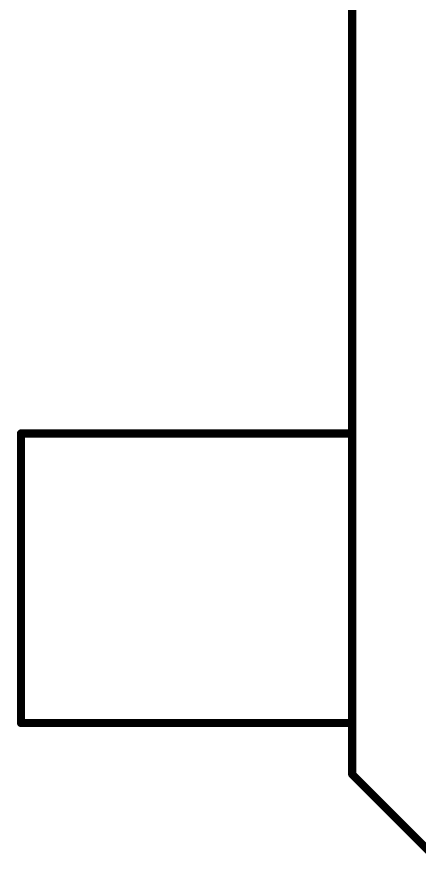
# Model space of a CAD drawing. Extents: x -15.6 to 82.7, y -6.5 to 54.7.
# Drawn here: x -10.43 to 2.08, y -0.13 to 26.1 of the extents above; entities that cross this region are included whole.
import ezdxf

# ---------------------------------------------------------------- set-up
doc = ezdxf.new("R2010")
doc.units = 0
doc.layers.add('51', color=53, linetype='CONTINUOUS')

msp = doc.modelspace()

# ---------------------------------------------------------------- linework, layer by layer
at = {"layer": '51', "const_width": 0.254}
for points in [[(0, 31.64), (0, 2.54)], [(-10.3, 13.14), (-10.3, 4.14)], [(-10.3, 13.14), (-0.1, 13.14)], [(-10.3, 4.14), (-0.1, 4.14)], [(0, 2.54), (2.54, 0)]]:
    msp.add_lwpolyline(points, dxfattribs=at)
at = {"layer": '51', "const_width": 0.127}
for points in [[(-10.2365, 13.14, 1), (-10.3635, 13.14)], [(-10.3, 13.2035, 1), (-10.3, 13.0765)], [(-0.1, 13.0765, 1), (-0.1, 13.2035)], [(-10.3, 4.2035, 1), (-10.3, 4.0765)], [(-10.3635, 4.14, 1), (-10.2365, 4.14)], [(-0.1, 4.0765, 1), (-0.1, 4.2035)], [(0.0449, 2.5849, 1), (-0.0449, 2.4951)], [(-0.0635, 2.54, 1), (0.0635, 2.54)]]:
    msp.add_lwpolyline(points, format="xyb", dxfattribs=at)

doc.saveas('drawing.dxf')
